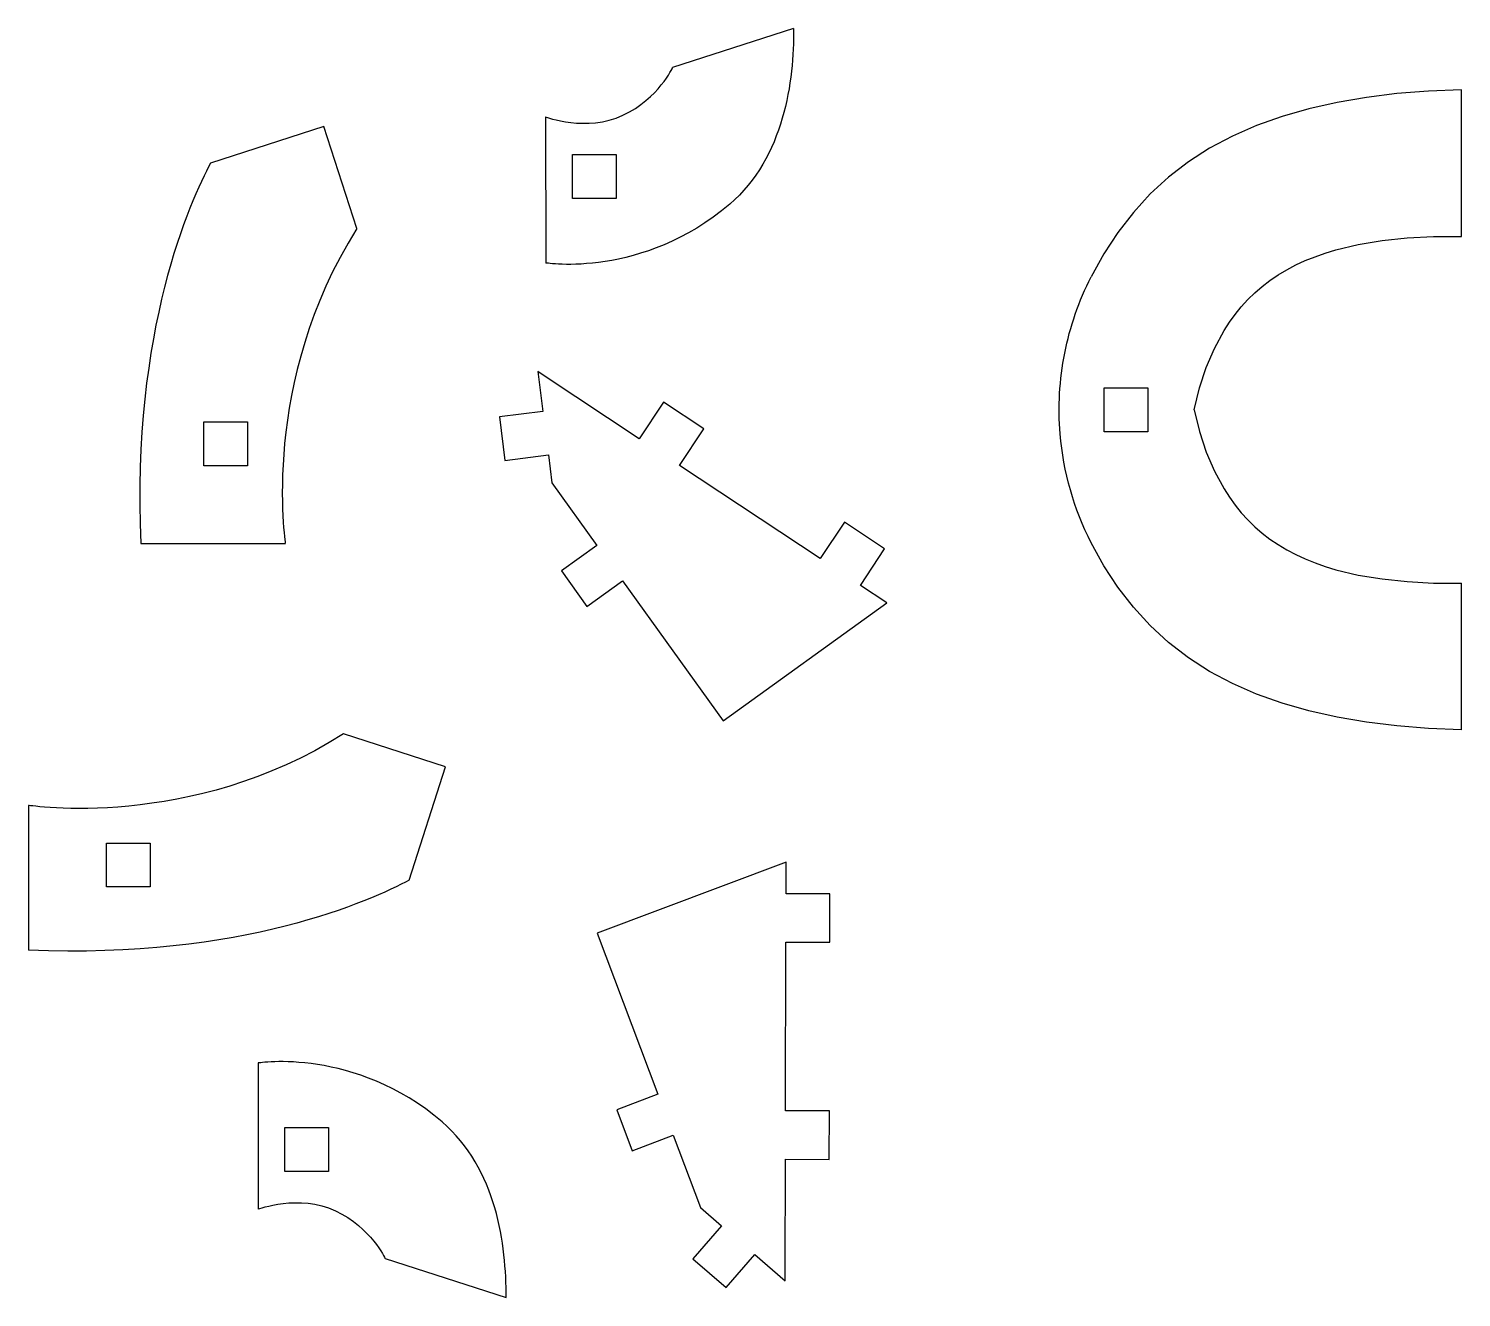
# Model space of a CAD drawing. Header units: centimetres. Extents: x -66 to 291, y -51 to 5.
# Drawn here: x 122.99 to 132.8, y -20.95 to -12.27 of the extents above; entities that cross this region are included whole.
import ezdxf

# ---------------------------------------------------------------- set-up
doc = ezdxf.new("R2010")
doc.units = ezdxf.units.CM
doc.header["$MEASUREMENT"] = 0
doc.layers.add('Capa 1', color=7, linetype='Continuous')

msp = doc.modelspace()

# ---------------------------------------------------------------- linework, layer by layer
at = {"layer": 'Capa 1', "color": 250, "lineweight": 25}
for points, knots in [([(128.22595, -12.26726), (128.22838, -12.62038), (128.16166, -13.14933), (127.78857, -13.46762), (127.18997, -13.97782), (126.53025, -13.87091), (126.53025, -13.87091)], [0, 0, 0, 0, 0.5, 0.5, 0.5, 1, 1, 1, 1]), ([(126.52782, -12.87073), (126.52782, -12.87073), (126.8108, -12.97715), (127.05749, -12.86026), (127.30395, -12.74361), (127.39795, -12.53271), (127.39795, -12.53271)], [0, 0, 0, 0, 0.5, 0.5, 0.5, 1, 1, 1, 1]), ([(132.79602, -12.68613), (132.79602, -12.68613), (132.57173, -12.6949), (132.57173, -12.6949), (132.57173, -12.6949), (132.35475, -12.71195), (132.35475, -12.71195), (132.35475, -12.71195), (132.1458, -12.73752), (132.1458, -12.73752), (132.1458, -12.73752), (131.94513, -12.77186), (131.94513, -12.77186), (131.94513, -12.77186), (131.7525, -12.81496), (131.7525, -12.81496), (131.7525, -12.81496), (131.56888, -12.86756), (131.56888, -12.86756), (131.56888, -12.86756), (131.39403, -12.92991), (131.39403, -12.92991), (131.39403, -12.92991), (131.22867, -13.00224), (131.22867, -13.00224), (131.22867, -13.00224), (131.07305, -13.08504), (131.07305, -13.08504), (131.07305, -13.08504), (130.92742, -13.17879), (130.92742, -13.17879), (130.92742, -13.17879), (130.79202, -13.28327), (130.79202, -13.28327), (130.79202, -13.28327), (130.66685, -13.3987), (130.66685, -13.3987), (130.66685, -13.3987), (130.55141, -13.52509), (130.55141, -13.52509), (130.55141, -13.52509), (130.44548, -13.66171), (130.44548, -13.66171), (130.44548, -13.66171), (130.34953, -13.80856), (130.34953, -13.80856), (130.34953, -13.80856), (130.26234, -13.9654), (130.26234, -13.9654)], [0, 0, 0, 0, 0.0625, 0.0625, 0.0625, 0.125, 0.125, 0.125, 0.1875, 0.1875, 0.1875, 0.25, 0.25, 0.25, 0.3125, 0.3125, 0.3125, 0.375, 0.375, 0.375, 0.4375, 0.4375, 0.4375, 0.5, 0.5, 0.5, 0.5625, 0.5625, 0.5625, 0.625, 0.625, 0.625, 0.6875, 0.6875, 0.6875, 0.75, 0.75, 0.75, 0.8125, 0.8125, 0.8125, 0.875, 0.875, 0.875, 0.9375, 0.9375, 0.9375, 1, 1, 1, 1]), ([(126.71168, -13.4289), (126.71168, -13.4289), (127.01162, -13.4289), (127.01162, -13.4289), (127.01162, -13.4289), (127.01162, -13.12896), (127.01162, -13.12896), (127.01162, -13.12896), (126.71168, -13.12896), (126.71168, -13.12896), (126.71168, -13.12896), (126.71168, -13.4289), (126.71168, -13.4289)], [0, 0, 0, 0, 0.25, 0.25, 0.25, 0.5, 0.5, 0.5, 0.75, 0.75, 0.75, 1, 1, 1, 1]), ([(130.96736, -14.87547), (130.96736, -14.87547), (131.00389, -14.72618), (131.00389, -14.72618), (131.00389, -14.72618), (131.05016, -14.58591), (131.05016, -14.58591), (131.05016, -14.58591), (131.10593, -14.45513), (131.10593, -14.45513), (131.10593, -14.45513), (131.17193, -14.33386), (131.17193, -14.33386), (131.17193, -14.33386), (131.2087, -14.27687), (131.2087, -14.27687), (131.2087, -14.27687), (131.24766, -14.22256), (131.24766, -14.22256), (131.24766, -14.22256), (131.28979, -14.17069), (131.28979, -14.17069), (131.28979, -14.17069), (131.3346, -14.1215), (131.3346, -14.1215), (131.3346, -14.1215), (131.38209, -14.07523), (131.38209, -14.07523), (131.38209, -14.07523), (131.43226, -14.03164), (131.43226, -14.03164), (131.43226, -14.03164), (131.48559, -13.99072), (131.48559, -13.99072), (131.48559, -13.99072), (131.5416, -13.95249), (131.5416, -13.95249), (131.5416, -13.95249), (131.60054, -13.91718), (131.60054, -13.91718), (131.60054, -13.91718), (131.66239, -13.88454), (131.66239, -13.88454), (131.66239, -13.88454), (131.72717, -13.85483), (131.72717, -13.85483), (131.72717, -13.85483), (131.79463, -13.82756), (131.79463, -13.82756), (131.79463, -13.82756), (131.86452, -13.8032), (131.86452, -13.8032), (131.86452, -13.8032), (131.93734, -13.78104), (131.93734, -13.78104), (131.93734, -13.78104), (132.09052, -13.74476), (132.09052, -13.74476), (132.09052, -13.74476), (132.25344, -13.71773), (132.25344, -13.71773), (132.25344, -13.71773), (132.42562, -13.6997), (132.42562, -13.6997), (132.42562, -13.6997), (132.60656, -13.69021), (132.60656, -13.69021), (132.60656, -13.69021), (132.79602, -13.68899), (132.79602, -13.68899)], [0, 0, 0, 0, 0.0434783, 0.0434783, 0.0434783, 0.0869565, 0.0869565, 0.0869565, 0.1304348, 0.1304348, 0.1304348, 0.173913, 0.173913, 0.173913, 0.2173913, 0.2173913, 0.2173913, 0.2608696, 0.2608696, 0.2608696, 0.3043478, 0.3043478, 0.3043478, 0.3478261, 0.3478261, 0.3478261, 0.3913043, 0.3913043, 0.3913043, 0.4347826, 0.4347826, 0.4347826, 0.4782609, 0.4782609, 0.4782609, 0.5217391, 0.5217391, 0.5217391, 0.5652174, 0.5652174, 0.5652174, 0.6086957, 0.6086957, 0.6086957, 0.6521739, 0.6521739, 0.6521739, 0.6956522, 0.6956522, 0.6956522, 0.7391304, 0.7391304, 0.7391304, 0.7826087, 0.7826087, 0.7826087, 0.826087, 0.826087, 0.826087, 0.8695652, 0.8695652, 0.8695652, 0.9130435, 0.9130435, 0.9130435, 0.9565217, 0.9565217, 0.9565217, 1, 1, 1, 1]), ([(130.26234, -15.78529), (130.14399, -15.55345), (130.0719, -15.30067), (130.05047, -15.04107), (130.03489, -14.85623), (130.04536, -14.67041), (130.08116, -14.4885), (130.1172, -14.30658), (130.17808, -14.13051), (130.26234, -13.9654)], [0, 0, 0, 0, 0.3333333, 0.3333333, 0.3333333, 0.6666667, 0.6666667, 0.6666667, 1, 1, 1, 1]), ([(128.86473, -16.19734), (128.86473, -16.19734), (127.74279, -17.00367), (127.74279, -17.00367), (127.74279, -17.00367), (127.05506, -16.04684), (127.05506, -16.04684), (127.05506, -16.04684), (126.81153, -16.22194), (126.81153, -16.22194), (126.81153, -16.22194), (126.63619, -15.97841), (126.63619, -15.97841), (126.63619, -15.97841), (126.87996, -15.80331), (126.87996, -15.80331), (126.87996, -15.80331), (126.57141, -15.37421), (126.57141, -15.37421), (126.57141, -15.37421), (126.54779, -15.1845), (126.54779, -15.1845), (126.54779, -15.1845), (126.24995, -15.22176), (126.24995, -15.22176), (126.24995, -15.22176), (126.21245, -14.92393), (126.21245, -14.92393), (126.21245, -14.92393), (126.51028, -14.88667), (126.51028, -14.88667), (126.51028, -14.88667), (126.47595, -14.61391), (126.47595, -14.61391), (126.47595, -14.61391), (126.51905, -14.64265), (126.51905, -14.64265), (126.51905, -14.64265), (127.16927, -15.0737), (127.16927, -15.0737), (127.16927, -15.0737), (127.33512, -14.82359), (127.33512, -14.82359), (127.33512, -14.82359), (127.61128, -15.00673), (127.61128, -15.00673), (127.61128, -15.00673), (127.44544, -15.25659), (127.44544, -15.25659), (127.44544, -15.25659), (128.40714, -15.89391), (128.40714, -15.89391), (128.40714, -15.89391), (128.57298, -15.6438), (128.57298, -15.6438), (128.57298, -15.6438), (128.8489, -15.82669), (128.8489, -15.82669), (128.8489, -15.82669), (128.68354, -16.0768), (128.68354, -16.0768), (128.68354, -16.0768), (128.86473, -16.19734), (128.86473, -16.19734)], [0, 0, 0, 0, 0.047619, 0.047619, 0.047619, 0.0952381, 0.0952381, 0.0952381, 0.1428571, 0.1428571, 0.1428571, 0.1904762, 0.1904762, 0.1904762, 0.2380952, 0.2380952, 0.2380952, 0.2857143, 0.2857143, 0.2857143, 0.3333333, 0.3333333, 0.3333333, 0.3809524, 0.3809524, 0.3809524, 0.4285714, 0.4285714, 0.4285714, 0.4761905, 0.4761905, 0.4761905, 0.5238095, 0.5238095, 0.5238095, 0.5714286, 0.5714286, 0.5714286, 0.6190476, 0.6190476, 0.6190476, 0.6666667, 0.6666667, 0.6666667, 0.7142857, 0.7142857, 0.7142857, 0.7619048, 0.7619048, 0.7619048, 0.8095238, 0.8095238, 0.8095238, 0.8571429, 0.8571429, 0.8571429, 0.9047619, 0.9047619, 0.9047619, 0.952381, 0.952381, 0.952381, 1, 1, 1, 1]), ([(130.35123, -15.02524), (130.35123, -15.02524), (130.65117, -15.02524), (130.65117, -15.02524), (130.65117, -15.02524), (130.65117, -14.7253), (130.65117, -14.7253), (130.65117, -14.7253), (130.35123, -14.7253), (130.35123, -14.7253), (130.35123, -14.7253), (130.35123, -15.02524), (130.35123, -15.02524)], [0, 0, 0, 0, 0.25, 0.25, 0.25, 0.5, 0.5, 0.5, 0.75, 0.75, 0.75, 1, 1, 1, 1]), ([(130.96736, -14.87547), (130.96736, -14.87547), (131.00389, -15.02475), (131.00389, -15.02475), (131.00389, -15.02475), (131.05016, -15.16478), (131.05016, -15.16478), (131.05016, -15.16478), (131.10593, -15.2958), (131.10593, -15.2958), (131.10593, -15.2958), (131.17193, -15.41708), (131.17193, -15.41708), (131.17193, -15.41708), (131.2087, -15.47406), (131.2087, -15.47406), (131.2087, -15.47406), (131.24766, -15.52837), (131.24766, -15.52837), (131.24766, -15.52837), (131.28979, -15.58), (131.28979, -15.58), (131.28979, -15.58), (131.3346, -15.62919), (131.3346, -15.62919), (131.3346, -15.62919), (131.38209, -15.6757), (131.38209, -15.6757), (131.38209, -15.6757), (131.43226, -15.7193), (131.43226, -15.7193), (131.43226, -15.7193), (131.48559, -15.76021), (131.48559, -15.76021), (131.48559, -15.76021), (131.5416, -15.7982), (131.5416, -15.7982), (131.5416, -15.7982), (131.60054, -15.83351), (131.60054, -15.83351), (131.60054, -15.83351), (131.66239, -15.86614), (131.66239, -15.86614), (131.66239, -15.86614), (131.72717, -15.89585), (131.72717, -15.89585), (131.72717, -15.89585), (131.79463, -15.92313), (131.79463, -15.92313), (131.79463, -15.92313), (131.86452, -15.94773), (131.86452, -15.94773), (131.86452, -15.94773), (131.93734, -15.96964), (131.93734, -15.96964), (131.93734, -15.96964), (132.09052, -16.00617), (132.09052, -16.00617), (132.09052, -16.00617), (132.25344, -16.0332), (132.25344, -16.0332), (132.25344, -16.0332), (132.42562, -16.05123), (132.42562, -16.05123), (132.42562, -16.05123), (132.60656, -16.06072), (132.60656, -16.06072), (132.60656, -16.06072), (132.79602, -16.06194), (132.79602, -16.06194)], [0, 0, 0, 0, 0.0434783, 0.0434783, 0.0434783, 0.0869565, 0.0869565, 0.0869565, 0.1304348, 0.1304348, 0.1304348, 0.173913, 0.173913, 0.173913, 0.2173913, 0.2173913, 0.2173913, 0.2608696, 0.2608696, 0.2608696, 0.3043478, 0.3043478, 0.3043478, 0.3478261, 0.3478261, 0.3478261, 0.3913043, 0.3913043, 0.3913043, 0.4347826, 0.4347826, 0.4347826, 0.4782609, 0.4782609, 0.4782609, 0.5217391, 0.5217391, 0.5217391, 0.5652174, 0.5652174, 0.5652174, 0.6086957, 0.6086957, 0.6086957, 0.6521739, 0.6521739, 0.6521739, 0.6956522, 0.6956522, 0.6956522, 0.7391304, 0.7391304, 0.7391304, 0.7826087, 0.7826087, 0.7826087, 0.826087, 0.826087, 0.826087, 0.8695652, 0.8695652, 0.8695652, 0.9130435, 0.9130435, 0.9130435, 0.9565217, 0.9565217, 0.9565217, 1, 1, 1, 1]), ([(124.18872, -15.25829), (124.18872, -15.25829), (124.48856, -15.25829), (124.48856, -15.25829), (124.48856, -15.25829), (124.48856, -14.95826), (124.48856, -14.95826), (124.48856, -14.95826), (124.18872, -14.95826), (124.18872, -14.95826), (124.18872, -14.95826), (124.18872, -15.25829), (124.18872, -15.25829)], [0, 0, 0, 0, 0.25, 0.25, 0.25, 0.5, 0.5, 0.5, 0.75, 0.75, 0.75, 1, 1, 1, 1]), ([(132.79602, -17.0648), (132.79602, -17.0648), (132.57173, -17.05579), (132.57173, -17.05579), (132.57173, -17.05579), (132.35475, -17.03874), (132.35475, -17.03874), (132.35475, -17.03874), (132.1458, -17.01317), (132.1458, -17.01317), (132.1458, -17.01317), (131.94513, -16.97907), (131.94513, -16.97907), (131.94513, -16.97907), (131.7525, -16.93573), (131.7525, -16.93573), (131.7525, -16.93573), (131.56888, -16.88312), (131.56888, -16.88312), (131.56888, -16.88312), (131.39403, -16.82102), (131.39403, -16.82102), (131.39403, -16.82102), (131.22867, -16.74869), (131.22867, -16.74869), (131.22867, -16.74869), (131.07305, -16.66565), (131.07305, -16.66565), (131.07305, -16.66565), (130.92742, -16.57214), (130.92742, -16.57214), (130.92742, -16.57214), (130.79202, -16.46742), (130.79202, -16.46742), (130.79202, -16.46742), (130.66685, -16.35199), (130.66685, -16.35199), (130.66685, -16.35199), (130.55141, -16.22584), (130.55141, -16.22584), (130.55141, -16.22584), (130.44548, -16.08897), (130.44548, -16.08897), (130.44548, -16.08897), (130.34953, -15.94212), (130.34953, -15.94212), (130.34953, -15.94212), (130.26234, -15.78529), (130.26234, -15.78529)], [0, 0, 0, 0, 0.0625, 0.0625, 0.0625, 0.125, 0.125, 0.125, 0.1875, 0.1875, 0.1875, 0.25, 0.25, 0.25, 0.3125, 0.3125, 0.3125, 0.375, 0.375, 0.375, 0.4375, 0.4375, 0.4375, 0.5, 0.5, 0.5, 0.5625, 0.5625, 0.5625, 0.625, 0.625, 0.625, 0.6875, 0.6875, 0.6875, 0.75, 0.75, 0.75, 0.8125, 0.8125, 0.8125, 0.875, 0.875, 0.875, 0.9375, 0.9375, 0.9375, 1, 1, 1, 1]), ([(123.52266, -18.14095), (123.52266, -18.14095), (123.82251, -18.14095), (123.82251, -18.14095), (123.82251, -18.14095), (123.82251, -17.84092), (123.82251, -17.84092), (123.82251, -17.84092), (123.52266, -17.84092), (123.52266, -17.84092), (123.52266, -17.84092), (123.52266, -18.14095), (123.52266, -18.14095)], [0, 0, 0, 0, 0.25, 0.25, 0.25, 0.5, 0.5, 0.5, 0.75, 0.75, 0.75, 1, 1, 1, 1]), ([(128.17359, -18.51891), (128.17359, -18.51891), (128.17091, -19.67227), (128.17091, -19.67227), (128.17091, -19.67227), (128.4707, -19.67348), (128.4707, -19.67348), (128.4707, -19.67348), (128.46997, -20.00468), (128.46997, -20.00468), (128.46997, -20.00468), (128.16969, -20.00371), (128.16969, -20.00371), (128.16969, -20.00371), (128.16799, -20.78398), (128.16799, -20.78398), (128.16799, -20.78398), (128.16775, -20.83585), (128.16775, -20.83585), (128.16775, -20.83585), (127.95977, -20.65588), (127.95977, -20.65588), (127.95977, -20.65588), (127.76373, -20.88285), (127.76373, -20.88285), (127.76373, -20.88285), (127.53652, -20.68657), (127.53652, -20.68657), (127.53652, -20.68657), (127.73305, -20.45984), (127.73305, -20.45984), (127.73305, -20.45984), (127.58839, -20.33491), (127.58839, -20.33491), (127.58839, -20.33491), (127.40209, -19.84006), (127.40209, -19.84006), (127.40209, -19.84006), (127.1213, -19.94551), (127.1213, -19.94551), (127.1213, -19.94551), (127.01585, -19.66496), (127.01585, -19.66496), (127.01585, -19.66496), (127.29664, -19.55927), (127.29664, -19.55927), (127.29664, -19.55927), (126.88167, -18.45657), (126.88167, -18.45657), (126.88167, -18.45657), (128.17505, -17.97), (128.17505, -17.97), (128.17505, -17.97), (128.17456, -18.18771), (128.17456, -18.18771), (128.17456, -18.18771), (128.47459, -18.1882), (128.47459, -18.1882), (128.47459, -18.1882), (128.47386, -18.51964), (128.47386, -18.51964), (128.47386, -18.51964), (128.17359, -18.51891), (128.17359, -18.51891)], [0, 0, 0, 0, 0.047619, 0.047619, 0.047619, 0.0952381, 0.0952381, 0.0952381, 0.1428571, 0.1428571, 0.1428571, 0.1904762, 0.1904762, 0.1904762, 0.2380952, 0.2380952, 0.2380952, 0.2857143, 0.2857143, 0.2857143, 0.3333333, 0.3333333, 0.3333333, 0.3809524, 0.3809524, 0.3809524, 0.4285714, 0.4285714, 0.4285714, 0.4761905, 0.4761905, 0.4761905, 0.5238095, 0.5238095, 0.5238095, 0.5714286, 0.5714286, 0.5714286, 0.6190476, 0.6190476, 0.6190476, 0.6666667, 0.6666667, 0.6666667, 0.7142857, 0.7142857, 0.7142857, 0.7619048, 0.7619048, 0.7619048, 0.8095238, 0.8095238, 0.8095238, 0.8571429, 0.8571429, 0.8571429, 0.9047619, 0.9047619, 0.9047619, 0.952381, 0.952381, 0.952381, 1, 1, 1, 1]), ([(126.25774, -20.94909), (126.26018, -20.59597), (126.19345, -20.06703), (125.82012, -19.74874), (125.22201, -19.23854), (124.5618, -19.34545), (124.5618, -19.34545)], [0, 0, 0, 0, 0.5, 0.5, 0.5, 1, 1, 1, 1]), ([(124.74348, -20.08748), (124.74348, -20.08748), (125.04332, -20.08748), (125.04332, -20.08748), (125.04332, -20.08748), (125.04332, -19.78745), (125.04332, -19.78745), (125.04332, -19.78745), (124.74348, -19.78745), (124.74348, -19.78745), (124.74348, -19.78745), (124.74348, -20.08748), (124.74348, -20.08748)], [0, 0, 0, 0, 0.25, 0.25, 0.25, 0.5, 0.5, 0.5, 0.75, 0.75, 0.75, 1, 1, 1, 1]), ([(124.55986, -20.34563), (124.55986, -20.34563), (124.84235, -20.23945), (125.08929, -20.3561), (125.33598, -20.47275), (125.42974, -20.68389), (125.42974, -20.68389)], [0, 0, 0, 0, 0.5, 0.5, 0.5, 1, 1, 1, 1])]:
    msp.add_open_spline(points, degree=3, knots=knots, dxfattribs=at)
for points in [[(128.22595, -12.26726), (128.22595, -12.26726), (127.39795, -12.53271), (127.39795, -12.53271)], [(132.79602, -13.68899), (132.79602, -13.68899), (132.79602, -12.68613), (132.79602, -12.68613)], [(125.01136, -12.93721), (125.01136, -12.93721), (124.23547, -13.18683), (124.23547, -13.18683)], [(125.23638, -13.6359), (125.23638, -13.6359), (125.01136, -12.93721), (125.01136, -12.93721)], [(126.52782, -12.87073), (126.52782, -12.87073), (126.53025, -13.87091), (126.53025, -13.87091)], [(124.23547, -13.18683), (124.09764, -13.44278), (123.6924, -14.32631), (123.75694, -15.79114)], [(125.23638, -13.6359), (124.5713, -14.6821), (124.74689, -15.79114), (124.74689, -15.79114)], [(123.75694, -15.79114), (123.75694, -15.79114), (124.74689, -15.79114), (124.74689, -15.79114)], [(132.79602, -17.0648), (132.79602, -17.0648), (132.79602, -16.06194), (132.79602, -16.06194)], [(125.14506, -17.09305), (124.09861, -17.75788), (122.99006, -17.58278), (122.99006, -17.58278)], [(125.8435, -17.31807), (125.8435, -17.31807), (125.14506, -17.09305), (125.14506, -17.09305)], [(125.59413, -18.09371), (125.59413, -18.09371), (125.8435, -17.31807), (125.8435, -17.31807)], [(122.99006, -17.58278), (122.99006, -17.58278), (122.99006, -18.57273), (122.99006, -18.57273)], [(125.59413, -18.09371), (125.33793, -18.23203), (124.45465, -18.63727), (122.99006, -18.57273)], [(124.5618, -19.34545), (124.5618, -19.34545), (124.55986, -20.34563), (124.55986, -20.34563)], [(125.42974, -20.68389), (125.42974, -20.68389), (126.25774, -20.94909), (126.25774, -20.94909)]]:
    msp.add_open_spline(points, degree=3, dxfattribs=at)

doc.saveas('drawing.dxf')
